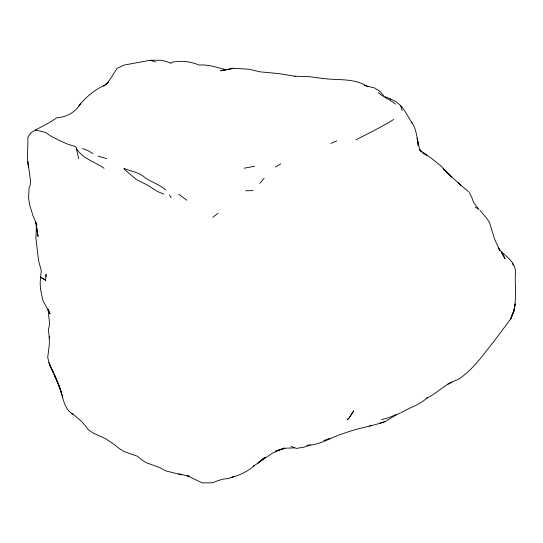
<?xml version="1.0" encoding="UTF-8"?>
<svg xmlns="http://www.w3.org/2000/svg" width="543" height="543" viewBox="0 0 543 543"><rect width="100%" height="100%" fill="white"/><g stroke="black" fill="none" stroke-linecap="round" stroke-linejoin="round"><path stroke-width="0.81" d="M45.985 276.767L46.067 274.276L45.51 280.398L40.61 277.201L45.877 280.093L45.51 280.398M40.569 277.12L40.155 282.91L40.549 289.161M40.657 276.686L41.302 270.781L38.533 260.328L35.906 238.282L36.456 225.372L38.051 236.504L35.438 221.408M78.484 106.211C85.713 97.591 94.265 89.5 104.874 85.299L103.808 86.032M259.812 183.344L264.163 178.26M80.778 103.387C75.66 111.987 66.884 117.288 56.723 117.75C48.748 123.899 39.137 127.333 30.802 132.906L27.876 137.243C28.107 147.513 26.682 157.518 28.521 167.739M105.485 84.789L108.851 81.151L117.166 68.296L124.143 65.079L150.235 60.246L160.667 60.253L165.886 61.291L171.106 63.341L171.106 62.438C180.514 60.178 190.403 61.502 199.315 65.072C208.478 64.318 216.996 67.488 225.691 69.721L223.282 69.266L227.755 69.613M105.552 84.81L108.491 82.115L103.923 85.869M212.849 217.261L218.069 213.182M396.777 414.465L385.041 421.667L379.822 423.133M393.661 119.474C381.546 127.021 368.575 133.3 355.896 139.85M275.464 167.034L280.683 163.877M400.693 412.985C409.327 407.501 419.563 405.044 427.117 397.87L426.784 398.128C437.848 392.881 445.986 383.1 458.061 379.618C473.163 369.647 483.508 354.369 494.612 340.434L510.549 319.189C518.26 304.521 514.377 287.261 515.483 271.419C515.002 260.09 503.775 256.072 498.291 247.941L499.831 250.364L494.612 239.239L489.63 222.813M447.656 384.193L452.129 382.17M369.383 426.045L370.876 425.407M330.762 143.413L336.803 140.875M399.913 413.189L388.449 417.723L381.464 419.712M233.721 476.442L228.501 478.58L223.282 479.075L218.069 480.596L212.849 482.754L202.41 482.937L187.199 475.749L189.588 476.333L179.706 474.053M323.804 440.651L329.934 438.167M384.885 421.694C371.602 426.35 357.545 428.101 344.323 433.233C331.583 436.735 320.458 445.355 306.768 445.267M276.95 450.568L284.403 448.029L272.43 453.167L253.357 466.254L254.592 465.365C248.076 471.426 239.707 475.118 231.25 477.589M310.426 444.975L303.849 447.201L296.335 448.416L291.116 446.38M275.464 451.077L285.896 448.199L294.523 447.846M232.39 68.54L233.721 68.296L220.729 70.78L233.721 68.296L249.373 69.287L259.812 71.812L278.518 73.57L295.507 76.339M244.153 168.208L254.592 166.253M224.503 70.013L223.282 70.183L224.775 70.033M245.775 190.742L253.208 190.607M294.727 76.258L308.96 76.604L322.332 78.402M322.576 78.436C337.909 80.527 354.151 77.744 367.862 86.744M35.438 129.987L45.877 132.553L51.09 136.347L61.529 141.445L66.748 143.8L75.518 146.671C80.832 158.271 94.407 161.346 104.052 168.269M106.672 158.637L98.052 156.126M150.235 60.246L155.454 61.922M82.4 148.585L87.62 150.452L92.839 153.533M178.559 473.761L181.538 474.853L165.886 470.89L159.642 467.557L146.793 462.928L141.682 459.853L137.474 456.263L124.469 451.715L119.365 448.633L115.062 445.097L105.457 438.595L93.729 433.314L88.774 430.151L82.156 421.918L71.968 413.196M365.649 85.937L364.17 85.353L374.602 87.98L379.822 91.278L383.589 95.588M163.735 194.061L157.626 191.564L147.737 185.224L136.544 179.638L123.818 168.907M384.831 96.539L395.474 101.269L400.605 105.512L402.139 110.65M124.143 168.405C131.107 171.608 139.144 172.083 145.015 177.642C151.64 182.421 159.886 184.437 165.886 190.186M422.59 153.065L426.784 155.332L419.603 149.678M475.166 207.066L478.96 209.428L473.74 202.593M411.126 122.284L412.144 122.949C416.495 129.607 417.051 138.031 418.273 145.734L417.214 138.098L419.515 148.816L421.565 152.101L419.467 149.739M423.282 152.664L431.997 158.746L441.384 166.321L451.796 177.14L446.875 172.776M186.758 200.211L178.742 194.218M378.335 92.554C383.419 97.462 390.241 99.471 395.474 104.134M73.712 414.743C63.585 409.361 63.212 397.177 59.71 387.566L62.71 397.001M443.054 168.859L460.797 185.238L458.088 182.876L468.528 191.706M479.971 210.317L486.813 218.415L489.399 222.365M400.693 105.715C405.445 110.915 408.18 117.254 412.144 122.949M390.254 98.84L390.546 99.267M53.485 372.193L51.09 368.195L59.438 386.833L53.784 372.953M169.477 194.896L171.106 197.632M469.227 192.419L471.684 197.028L473.455 202.03M53.262 372.328L49.006 362.731L47.723 357.45L49.325 344.472L49.264 336.368L49.481 338.357L48.313 329.798L49.651 324.544L48.022 309.076M54.334 374.337L59.465 386.82M48.286 309.727L50.126 313.888L42.693 300.103L40.657 289.548M35.736 222.141L36.938 225.101L32.885 215.388L29.526 204.473L28.582 197.903L29.105 187.444L30.218 185.211L30.544 180.962L27.836 161.319M50.832 367.706L49.006 362.731L50.682 367.312M58.101 383.65L61.529 393.288L59.696 387.539M512.714 263.715L513.06 265.235M76.325 148.13L78.687 158.814M515.117 304.073L513.943 311.207L515.117 304.073M514.323 309.646L510.549 319.189L514.323 309.646M353.731 410.908L348.62 418.823L347.106 419.576L348.511 418.653L353.731 410.908M265.025 457.22L258.047 462.941L265.025 457.22M503.069 254.945L501.393 252.176L505.051 258.882L503.069 254.945"/></g></svg>
